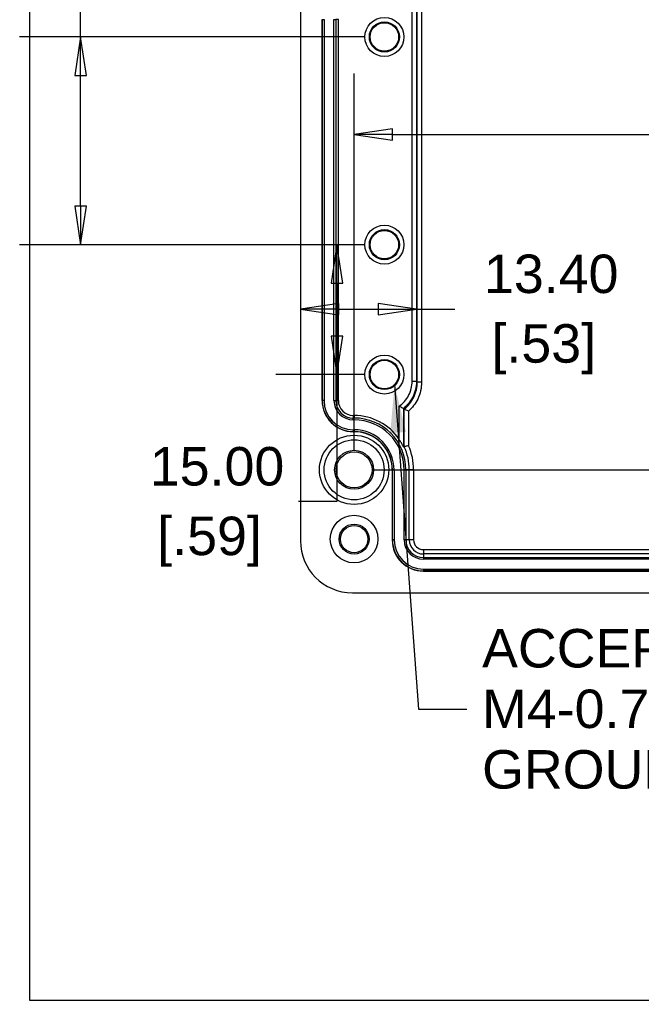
# Model space of a CAD drawing. Header units: millimetres. Extents: x 13 to 608, y 13 to 467.
# Drawn here: x 18.6 to 90.4, y 19.8 to 133 of the extents above; entities that cross this region are included whole.
import ezdxf

# ---------------------------------------------------------------- set-up
doc = ezdxf.new("R2010")
doc.units = ezdxf.units.MM
doc.header["$LTSCALE"] = 2.222222
for name, color, linetype, lineweight in [('Dimension (ANSI)', 7, 'Continuous', 9), ('Sketch Geometry (ANSI)', 7, 'Continuous', 9), ('Symbol (ANSI)', 7, 'Continuous', 9), ('Visible (ANSI)', 7, 'Continuous', 9), ('Visible Narrow (ANSI)', 7, 'Continuous', 9)]:
    doc.layers.add(name, color=color, linetype=linetype, lineweight=lineweight)
doc.styles.add('Note Text (ANSI)', font='arial.ttf')
doc.dimstyles.new('Default - mm (ANSI)', dxfattribs={"dimscale": 2.222222, "dimtxt": 2, "dimasz": 2, "dimexe": 3.175, "dimexo": 1, "dimgap": 0.8, "dimtad": 0, "dimtih": 1, "dimtoh": 1, "dimrnd": 1e-08, "dimzin": 4, "dimdsep": 46, "dimtxsty": 'Note Text (ANSI)', "dimblk": 'Filled-1', "dimcen": 0.09, "dimdle": 10, "dimclrd": 256, "dimclre": 256, "dimclrt": 256, "dimadec": 1, "dimazin": 0, "dimtfac": 1.524, "dimtofl": 0, "dimtmove": 0, "dimatfit": 3, "dimfxl": 1, "dimtolj": 1, "dimtzin": 0, "dimlwd": -1, "dimlwe": -1, "dimarcsym": 0})
doc.dimstyles.new('Default - mm (ANSI)$7', dxfattribs={"dimscale": 2.222222, "dimtxt": 2, "dimasz": 2.5, "dimexe": 3.175, "dimexo": 1, "dimgap": 0.8, "dimtad": 0, "dimtih": 1, "dimtoh": 1, "dimrnd": 1e-08, "dimzin": 4, "dimdsep": 46, "dimtxsty": 'Note Text (ANSI)', "dimblk": 'Filled-1', "dimcen": 0.09, "dimdle": 10, "dimclrd": 256, "dimclre": 256, "dimclrt": 256, "dimadec": 1, "dimazin": 0, "dimtfac": 1.524, "dimtofl": 0, "dimtmove": 0, "dimatfit": 3, "dimfxl": 1, "dimtolj": 1, "dimtzin": 0, "dimlwd": -1, "dimlwe": -1, "dimarcsym": 0})

# ---------------------------------------------------------------- blocks, each defined once
blk = doc.blocks.new('Borders Default Border')
at = {"layer": 'Sketch Geometry (ANSI)', "flags": 128}
blk.add_lwpolyline([(8.89, 8.89), (8.89, 207.01), (270.51, 207.01), (270.51, 8.89), (8.89, 8.89)], dxfattribs=at)
blk = doc.blocks.new('Filled-1')
at = {"color": 0}
for p, q in [((0, 0), (-1, 0.15)), ((-1, 0.15), (-1, -0.15)), ((-1, 0), (0, 0)), ((-1, -0.15), (0, 0))]:
    blk.add_line(p, q, dxfattribs=at)
at = {"color": 0, "flags": 128}
blk.add_lwpolyline([(-1, -0.15), (0, 0), (-1, 0.15), (-1, -0.15)], dxfattribs=at)
at = {"color": 0}
blk.add_solid([(-1, -0.15), (0, 0), (-1, 0.15), (-1, -0.15)], dxfattribs=at)
blk = doc.blocks.new('*D26')
at = {"layer": 'Defpoints', "color": 0, "transparency": 16777216}
for p in [(172.32, 172.68), (55.07, 133.04), (172.32, 125.04)]:
    blk.add_point(p, dxfattribs=at)
at = {"layer": 'Dimension (ANSI)', "transparency": 16777216}
for p, q in [((55.07, 135.27), (55.07, 179.74)), ((172.32, 127.27), (172.32, 179.74)), ((59.52, 172.68), (92.18, 172.68)), ((167.87, 172.68), (116.2, 172.68))]:
    blk.add_line(p, q, dxfattribs=at)
at = {"layer": 'Dimension (ANSI)', "transparency": 16777216, "xscale": 4.444444444444445, "yscale": 4.444444444444445, "zscale": 4.444444444444445, "rotation": 180}
blk.add_blockref('Filled-1', (55.07, 172.68), dxfattribs=at)
at = {"layer": 'Dimension (ANSI)', "transparency": 16777216, "xscale": 4.444444444444445, "yscale": 4.444444444444445, "zscale": 4.444444444444445}
blk.add_blockref('Filled-1', (172.32, 172.68), dxfattribs=at)
at = {"layer": 'Dimension (ANSI)', "transparency": 16777216, "attachment_point": 5, "style": 'Note Text (ANSI)'}
for s, insert, char_height in [('\\A1; 117.25', (104.19, 176.73), 4.4444), ('\\A1;[4.62]', (104.19, 168.06), 4.444)]:
    blk.add_mtext(s, dxfattribs=dict(at, insert=insert, char_height=char_height))
blk = doc.blocks.new('*D27')
at = {"layer": 'Defpoints', "color": 0, "transparency": 16777216}
for p in [(64.4, 142.66), (64.4, 99.6), (50.99, 72.84)]:
    blk.add_point(p, dxfattribs=at)
at = {"layer": 'Dimension (ANSI)', "transparency": 16777216}
for p, q in [((55.44, 99.6), (59.95, 99.6)), ((64.4, 99.6), (68.84, 99.6))]:
    blk.add_line(p, q, dxfattribs=at)
at = {"layer": 'Dimension (ANSI)', "transparency": 16777216, "xscale": 4.444444444444445, "yscale": 4.444444444444445, "zscale": 4.444444444444445, "rotation": 180}
blk.add_blockref('Filled-1', (50.99, 99.6), dxfattribs=at)
at = {"layer": 'Dimension (ANSI)', "transparency": 16777216, "xscale": 4.444444444444445, "yscale": 4.444444444444445, "zscale": 4.444444444444445}
blk.add_blockref('Filled-1', (64.4, 99.6), dxfattribs=at)
at = {"layer": 'Dimension (ANSI)', "transparency": 16777216, "char_height": 4.444, "attachment_point": 5, "style": 'Note Text (ANSI)'}
for s, insert in [('\\A1; 13.40', (79.1, 103.65)), ('\\A1;[.53]', (79.1, 94.97))]:
    blk.add_mtext(s, dxfattribs=dict(at, insert=insert))
blk = doc.blocks.new('*D34')
at = {"layer": 'Defpoints', "color": 0, "transparency": 16777216}
for p in [(170.19, 133.04), (57.19, 81.04), (139.95, 81.04)]:
    blk.add_point(p, dxfattribs=at)
at = {"layer": 'Dimension (ANSI)', "transparency": 16777216}
for p, q in [((167.97, 133.04), (132.9, 133.04)), ((139.95, 128.6), (139.95, 114.1)), ((139.95, 85.49), (139.95, 96.75)), ((59.42, 81.04), (147.01, 81.04))]:
    blk.add_line(p, q, dxfattribs=at)
at = {"layer": 'Dimension (ANSI)', "transparency": 16777216, "xscale": 4.444444444444445, "yscale": 4.444444444444445, "zscale": 4.444444444444445}
for p, rotation in [((139.95, 133.04), 90), ((139.95, 81.04), 270)]:
    blk.add_blockref('Filled-1', p, dxfattribs=dict(at, rotation=rotation))
at = {"layer": 'Dimension (ANSI)', "transparency": 16777216, "char_height": 4.444, "attachment_point": 5, "style": 'Note Text (ANSI)'}
for s, insert in [('\\A1; 52.00', (139.95, 109.47)), ('\\A1;[2.05]', (139.95, 100.8))]:
    blk.add_mtext(s, dxfattribs=dict(at, insert=insert))
blk = doc.blocks.new('*D35')
at = {"layer": 'Defpoints', "color": 0, "transparency": 16777216}
for p in [(170.19, 133.04), (170.19, 119.77), (57.19, 81.04)]:
    blk.add_point(p, dxfattribs=at)
at = {"layer": 'Dimension (ANSI)', "transparency": 16777216}
for p, q in [((170.19, 130.82), (170.19, 112.72)), ((57.19, 83.27), (57.19, 126.83)), ((61.64, 119.77), (102.59, 119.77)), ((165.75, 119.77), (126.56, 119.77))]:
    blk.add_line(p, q, dxfattribs=at)
at = {"layer": 'Dimension (ANSI)', "transparency": 16777216, "xscale": 4.444444444444445, "yscale": 4.444444444444445, "zscale": 4.444444444444445, "rotation": 180}
blk.add_blockref('Filled-1', (57.19, 119.77), dxfattribs=at)
at = {"layer": 'Dimension (ANSI)', "transparency": 16777216, "xscale": 4.444444444444445, "yscale": 4.444444444444445, "zscale": 4.444444444444445}
blk.add_blockref('Filled-1', (170.19, 119.77), dxfattribs=at)
at = {"layer": 'Dimension (ANSI)', "transparency": 16777216, "attachment_point": 5, "style": 'Note Text (ANSI)'}
for s, insert, char_height in [('\\A1; 113.00', (114.57, 123.82), 4.4444), ('\\A1;[4.45]', (114.57, 115.16), 4.444)]:
    blk.add_mtext(s, dxfattribs=dict(at, insert=insert, char_height=char_height))
blk = doc.blocks.new('*D39')
at = {"layer": 'Defpoints', "color": 0, "transparency": 16777216}
for p in [(55.21, 107.04), (60.69, 107.04), (60.69, 92.04)]:
    blk.add_point(p, dxfattribs=at)
at = {"layer": 'Dimension (ANSI)', "transparency": 16777216}
for p, q in [((58.47, 107.04), (48.15, 107.04)), ((55.21, 102.6), (55.21, 96.49)), ((58.47, 92.04), (48.15, 92.04)), ((55.21, 92.04), (55.21, 77.37)), ((55.21, 77.37), (50.76, 77.37))]:
    blk.add_line(p, q, dxfattribs=at)
at = {"layer": 'Dimension (ANSI)', "transparency": 16777216, "xscale": 4.444444444444445, "yscale": 4.444444444444445, "zscale": 4.444444444444445}
for p, rotation in [((55.21, 107.04), 90), ((55.21, 92.04), 270)]:
    blk.add_blockref('Filled-1', p, dxfattribs=dict(at, rotation=rotation))
at = {"layer": 'Dimension (ANSI)', "transparency": 16777216, "char_height": 4.444, "attachment_point": 5, "style": 'Note Text (ANSI)'}
for s, insert in [('\\A1; 15.00', (40.5, 81.42)), ('\\A1;[.59]', (40.5, 72.74))]:
    blk.add_mtext(s, dxfattribs=dict(at, insert=insert))
blk = doc.blocks.new('*D40')
at = {"layer": 'Defpoints', "color": 0, "transparency": 16777216}
for p in [(60.69, 131.04), (25.61, 107.04), (60.69, 107.04)]:
    blk.add_point(p, dxfattribs=at)
at = {"layer": 'Dimension (ANSI)', "transparency": 16777216}
for p, q in [((25.61, 131.04), (25.61, 142.04)), ((25.61, 142.04), (30.06, 142.04)), ((58.47, 131.04), (18.56, 131.04)), ((25.61, 111.49), (25.61, 126.6)), ((58.47, 107.04), (18.56, 107.04))]:
    blk.add_line(p, q, dxfattribs=at)
at = {"layer": 'Dimension (ANSI)', "transparency": 16777216, "xscale": 4.444444444444445, "yscale": 4.444444444444445, "zscale": 4.444444444444445}
for p, rotation in [((25.61, 131.04), 90), ((25.61, 107.04), 270)]:
    blk.add_blockref('Filled-1', p, dxfattribs=dict(at, rotation=rotation))
at = {"layer": 'Dimension (ANSI)', "transparency": 16777216, "char_height": 4.444, "attachment_point": 5, "style": 'Note Text (ANSI)'}
for s, insert in [('\\A1; 24.00', (40.32, 146.09)), ('\\A1;[.94]', (40.32, 137.41))]:
    blk.add_mtext(s, dxfattribs=dict(at, insert=insert))

msp = doc.modelspace()

# ---------------------------------------------------------------- linework, layer by layer
at = {"layer": 'Visible (ANSI)'}
for p, q in [((50.994, 141.246), (50.994, 72.842)), ((53.494, 133.044), (53.494, 89.044)), ((55.373, 89.044), (55.373, 133.044)), ((57.194, 87.323), (57.094, 87.323)), ((62.898, 88.14), (62.986, 88.052)), ((57.094, 85.444), (57.194, 85.444)), ((61.594, 81.044), (61.594, 72.944)), ((65.194, 69.344), (162.194, 69.344)), ((56.992, 66.844), (170.396, 66.844))]:
    msp.add_line(p, q, dxfattribs=at)
for centre, radius in [((60.694, 131.044), 2.25), ((60.694, 131.044), 1.741), ((60.694, 131.044), 1.645), ((60.694, 107.044), 2.25), ((60.694, 107.044), 1.741), ((60.694, 107.044), 1.645), ((60.694, 92.044), 2.25), ((60.694, 92.044), 1.741), ((60.694, 92.044), 1.645), ((57.194, 81.044), 4), ((57.194, 81.044), 3.469), ((57.194, 81.044), 2.25), ((57.194, 81.044), 2.075), ((57.194, 73.044), 2.75), ((57.194, 73.044), 1.732), ((57.194, 73.044), 1.575)]:
    msp.add_circle(centre, radius, dxfattribs=at)
for centre, radius, start, end in [((57.094, 89.044), 3.6, 180, 270), ((57.094, 89.044), 1.721, 180, 270), ((57.194, 81.044), 6.279, 34.02999, 90), ((57.194, 81.044), 4.4, 0, 90), ((65.194, 72.944), 3.6, 180, 270)]:
    msp.add_arc(centre, radius, start, end, dxfattribs=at)
msp.add_ellipse((56.996, 72.846), major_axis=(-4.246, -4.246), ratio=0.999315, start_param=5.4981298, end_param=7.0682409, dxfattribs=at)
for points, knots in [([(62.398, 88.39), (62.399, 88.389), (62.4, 88.389), (62.46, 88.358), (62.518, 88.328), (62.633, 88.27), (62.689, 88.242), (62.783, 88.195), (62.822, 88.177), (62.865, 88.156), (62.877, 88.15), (62.893, 88.142), (62.897, 88.14), (62.898, 88.14)], [-0.082084068, -0.082084068, -0.082084068, -0.082084068, -0.081726987, -0.081726987, -0.062070809, -0.062070809, -0.041103962, -0.041103962, -0.021051687, -0.021051687, -0.010153311, -0.010153311, -0.000000086, -0.000000086, -0.000000086, -0.000000086]), ([(63.486, 87.821), (63.484, 87.821), (63.483, 87.822), (63.423, 87.849), (63.364, 87.875), (63.249, 87.928), (63.193, 87.954), (63.098, 87.999), (63.059, 88.017), (63.017, 88.037), (63.006, 88.043), (62.991, 88.05), (62.986, 88.052), (62.986, 88.052)], [-0.00034968, -0.00034968, -0.00034968, -0.00034968, 0, 0, 0.019416983, 0.019416983, 0.0404038, 0.0404038, 0.060599036, 0.060599036, 0.071291294, 0.071291294, 0.081267172, 0.081267172, 0.081267172, 0.081267172]), ([(62.898, 83.69), (62.897, 83.69), (62.894, 83.697), (62.882, 83.72), (62.873, 83.737), (62.843, 83.796), (62.817, 83.848), (62.739, 83.997), (62.676, 84.112), (62.54, 84.34), (62.468, 84.454), (62.398, 84.558)], [-0.21795914, -0.21795914, -0.21795914, -0.21795914, -0.20813215, -0.20813215, -0.19822409, -0.19822409, -0.17840796, -0.17840796, -0.1398535, -0.1398535, -0.10258412, -0.10258412, -0.10258412, -0.10258412]), ([(63.486, 83.817), (63.484, 83.816), (63.483, 83.816), (63.416, 83.802), (63.35, 83.788), (63.228, 83.762), (63.173, 83.75), (63.082, 83.73), (63.046, 83.722), (62.999, 83.712), (62.987, 83.71), (62.986, 83.709)], [-0.159050307, -0.159050307, -0.159050307, -0.159050307, -0.158722985, -0.158722985, -0.138350489, -0.138350489, -0.118192116, -0.118192116, -0.098501813, -0.098501813, -0.080212218, -0.080212218, -0.080212218, -0.080212218])]:
    msp.add_open_spline(points, degree=3, knots=knots, dxfattribs=at)
for points in [[(62.898, 88.14), (62.898, 88.14), (62.898, 88.14), (62.898, 88.14)], [(62.986, 88.052), (62.986, 88.052), (62.986, 88.052), (62.986, 88.052)], [(62.898, 83.69), (62.927, 83.696), (62.956, 83.703), (62.986, 83.709)]]:
    msp.add_open_spline(points, degree=3, dxfattribs=at)
at = {"layer": 'Visible Narrow (ANSI)'}
for p, q in [((63.898, 91.262), (63.898, 142.275)), ((64.398, 142.659), (64.398, 91.262)), ((64.486, 91.175), (64.486, 142.606)), ((64.986, 142.249), (64.986, 91.175)), ((53.517, 133.044), (53.494, 133.044)), ((53.517, 89.044), (53.517, 133.044)), ((53.517, 133.044), (53.717, 133.044)), ((53.717, 133.044), (53.717, 89.044)), ((54.871, 89.044), (54.871, 133.044)), ((54.871, 133.044), (55.071, 133.044)), ((55.373, 133.044), (55.071, 133.044)), ((55.071, 133.044), (55.071, 89.044)), ((63.898, 91.262), (64.398, 91.262)), ((64.398, 91.262), (64.486, 91.175)), ((64.986, 91.175), (64.486, 91.175)), ((53.517, 89.044), (53.494, 89.044)), ((53.717, 89.044), (53.517, 89.044)), ((54.871, 89.044), (55.071, 89.044)), ((55.373, 89.044), (55.071, 89.044)), ((62.398, 84.558), (62.398, 88.39)), ((57.094, 87.323), (57.094, 87.021)), ((57.194, 87.323), (57.194, 87.021)), ((62.898, 88.14), (62.898, 83.69)), ((62.986, 83.709), (62.986, 88.052)), ((63.486, 87.821), (63.486, 83.817)), ((57.094, 87.021), (57.194, 87.021)), ((57.094, 86.821), (57.094, 87.021)), ((57.194, 86.821), (57.094, 86.821)), ((57.194, 86.821), (57.194, 87.021)), ((57.094, 85.666), (57.194, 85.666)), ((57.094, 85.666), (57.094, 85.466)), ((57.094, 85.466), (57.094, 85.444)), ((57.194, 85.466), (57.094, 85.466)), ((57.194, 85.666), (57.194, 85.466)), ((57.194, 85.466), (57.194, 85.444)), ((61.617, 81.044), (61.594, 81.044)), ((61.617, 72.944), (61.617, 81.044)), ((61.817, 81.044), (61.617, 81.044)), ((61.817, 81.044), (61.817, 72.944)), ((62.971, 72.944), (62.971, 81.044)), ((63.171, 81.044), (62.971, 81.044)), ((63.57, 81.044), (63.171, 81.044)), ((63.171, 81.044), (63.171, 72.944)), ((63.57, 72.944), (63.57, 81.044)), ((64.07, 81.044), (63.57, 81.044)), ((64.07, 81.044), (64.07, 72.944)), ((61.617, 72.944), (61.594, 72.944)), ((61.817, 72.944), (61.617, 72.944)), ((63.171, 72.944), (62.971, 72.944)), ((63.57, 72.944), (63.171, 72.944)), ((64.07, 72.944), (63.57, 72.944)), ((65.194, 71.819), (162.194, 71.819)), ((65.194, 71.819), (65.194, 71.319)), ((65.194, 71.319), (65.194, 70.921)), ((162.194, 71.319), (65.194, 71.319)), ((65.194, 70.921), (162.194, 70.921)), ((65.194, 70.921), (65.194, 70.721)), ((162.194, 70.721), (65.194, 70.721)), ((65.194, 69.566), (162.194, 69.566)), ((65.194, 69.566), (65.194, 69.366)), ((65.194, 69.366), (65.194, 69.344)), ((162.194, 69.366), (65.194, 69.366))]:
    msp.add_line(p, q, dxfattribs=at)
for centre, radius, start, end in [((57.094, 89.044), 3.577, 180, 270), ((57.094, 89.044), 3.377, 180, 270), ((57.094, 89.044), 2.223, 180, 270), ((57.094, 89.044), 2.023, 180, 270), ((57.194, 81.044), 5.977, 0, 90), ((57.194, 81.044), 5.777, 0, 90), ((57.194, 81.044), 4.623, 0, 90), ((57.194, 81.044), 4.423, 0, 90), ((57.194, 81.044), 6.375, 0, 24.71529), ((57.194, 81.044), 6.875, 0, 23.78613), ((65.194, 72.944), 3.577, 180, 270), ((65.194, 72.944), 3.377, 180, 270), ((65.194, 72.944), 2.223, 180, 270), ((65.194, 72.944), 2.023, 180, 270), ((65.194, 72.944), 1.625, 180, 270), ((65.194, 72.944), 1.125, 180, 270)]:
    msp.add_arc(centre, radius, start, end, dxfattribs=at)
for points, knots in [([(62.398, 88.39), (62.839, 88.697), (63.231, 89.129), (63.496, 89.633), (63.764, 90.142), (63.898, 90.719), (63.898, 91.262)], [2.96436752, 2.96436752, 2.96436752, 2.96436752, 3.44276667, 3.44276667, 3.44276667, 3.92683852, 3.92683852, 3.92683852, 3.92683852]), ([(64.398, 91.262), (64.398, 90.639), (64.243, 89.98), (63.938, 89.4), (63.678, 88.906), (63.312, 88.472), (62.898, 88.14)], [2.35634678, 2.35634678, 2.35634678, 2.35634678, 2.83990114, 2.83990114, 2.83990114, 3.25191327, 3.25191327, 3.25191327, 3.25191327]), ([(62.986, 88.052), (63.434, 88.411), (63.824, 88.89), (64.087, 89.433), (64.352, 89.982), (64.486, 90.594), (64.486, 91.175)], [3.03125091, 3.03125091, 3.03125091, 3.03125091, 3.47639962, 3.47639962, 3.47639962, 3.92683852, 3.92683852, 3.92683852, 3.92683852]), ([(64.986, 91.175), (64.986, 90.519), (64.835, 89.832), (64.537, 89.215), (64.277, 88.68), (63.91, 88.2), (63.486, 87.821)], [2.35634678, 2.35634678, 2.35634678, 2.35634678, 2.80641078, 2.80641078, 2.80641078, 3.19732732, 3.19732732, 3.19732732, 3.19732732])]:
    msp.add_open_spline(points, degree=3, knots=knots, dxfattribs=at)

# ---------------------------------------------------------------- block references
at = {"xscale": 2.222222222222222, "yscale": 2.222222222222222, "zscale": 2.222222222222222}
msp.add_blockref('Borders Default Border', (0, 0), dxfattribs=at)

# ---------------------------------------------------------------- texts
at = {"layer": 'Symbol (ANSI)', "insert": (71.975, 53.404), "char_height": 4.44444, "width": 52.44241, "attachment_point": 4, "line_spacing_factor": 0.944221, "style": 'Note Text (ANSI)'}
msp.add_mtext('{\\fArial|b0|i0;ACCEPTS\\P\\fArial|b0|i0;M4-0.7 MACHINE\\P\\fArial|b0|i0;GROUND SCREW}', dxfattribs=at)

# ---------------------------------------------------------------- dimensions: what is measured, and where the dimension line sits
at = {"layer": 'Dimension (ANSI)'}
for base, p1, p2, angle, text, override, picture, middle in [((172.317, 172.681), (55.071, 133.044), (172.317, 125.044), 180, ' <>\\X[4.62]', {"dimgap": 0.8, "dimtih": 0, "dimtoh": 0, "dimdec": 2, "dimpost": '\\X', "dimtol": 0, "dimlim": 0, "dimtp": 0, "dimtm": 0, "dimtdec": 2, "dimatfit": 1}, '*D26', (104.188, 172.681)), ((25.614, 107.044), (60.694, 131.044), (60.694, 107.044), 90, ' <>\\X[.94]', {"dimgap": 0.8, "dimdec": 2, "dimpost": '\\X', "dimtol": 0, "dimlim": 0, "dimtp": 0, "dimtm": 0, "dimtdec": 2, "dimatfit": 2}, '*D40', (40.319, 142.038)), ((64.398, 99.599), (50.994, 72.842), (64.398, 142.659), 180, ' <>\\X[.53]', {"dimgap": 0.8, "dimtih": 0, "dimtoh": 0, "dimdec": 2, "dimpost": '\\X', "dimse1": 1, "dimse2": 1, "dimtol": 0, "dimlim": 0, "dimtp": 0, "dimtm": 0, "dimtdec": 2, "dimatfit": 2}, '*D27', (79.103, 99.599)), ((139.951, 81.044), (170.194, 133.044), (57.194, 81.044), 90, ' <>\\X[2.05]', {"dimgap": 0.8, "dimdec": 2, "dimpost": '\\X', "dimtol": 0, "dimlim": 0, "dimtp": 0, "dimtm": 0, "dimtdec": 2, "dimatfit": 1}, '*D34', (139.951, 105.427)), ((170.194, 119.774), (57.194, 81.044), (170.194, 133.044), 180, ' <>\\X[4.45]', {"dimgap": 0.8, "dimtih": 0, "dimtoh": 0, "dimdec": 2, "dimpost": '\\X', "dimtol": 0, "dimlim": 0, "dimtp": 0, "dimtm": 0, "dimtdec": 2, "dimatfit": 1}, '*D35', (114.574, 119.774)), ((55.206, 107.044), (60.694, 92.044), (60.694, 107.044), 90, ' <>\\X[.59]', {"dimgap": 0.8, "dimdec": 2, "dimpost": '\\X', "dimtol": 0, "dimlim": 0, "dimtp": 0, "dimtm": 0, "dimtdec": 2, "dimatfit": 2}, '*D39', (40.501, 77.371))]:
    dim = msp.add_linear_dim(base=base, p1=p1, p2=p2, angle=angle, text=text, dimstyle='Default - mm (ANSI)', override=override, dxfattribs=at)
    dim.commit()
    dim.dimension.update_dxf_attribs({"geometry": picture, "text_midpoint": middle, "dimtype": 160})

# ---------------------------------------------------------------- leaders
at = {"layer": 'Symbol (ANSI)', "annotation_type": 0, "has_hookline": 1, "hookline_direction": 0, "text_width": 52.03}
msp.add_leader([(61.868, 90.891), (64.642, 53.404), (70.198, 53.404)], dimstyle='Default - mm (ANSI)$7', override={"dimtad": 0}, dxfattribs=at)

doc.saveas('drawing.dxf')
